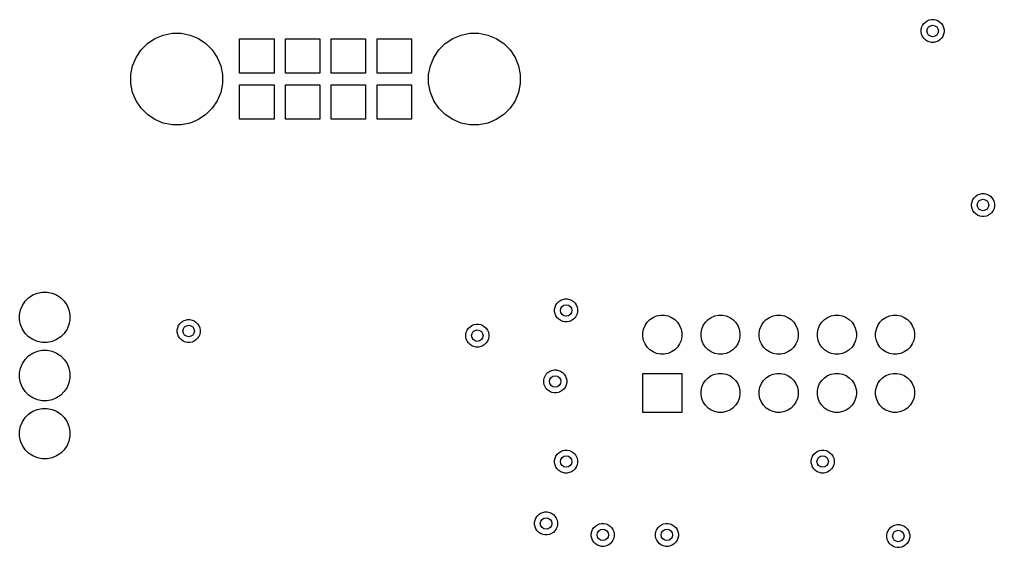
# Model space of a CAD drawing. Extents: x -1.3 to 94.4, y -81.8 to 12.8.
# Drawn here: x 42.14 to 84.7, y -10.75 to 12.3 of the extents above; entities that cross this region are included whole.
import ezdxf

# ---------------------------------------------------------------- set-up
doc = ezdxf.new("R2010")
doc.units = 0
doc.layers.add('BLACK', color=7, linetype='CONTINUOUS')

msp = doc.modelspace()

# ---------------------------------------------------------------- linework, layer by layer
at = {"layer": 'BLACK', "linetype": 'CONTINUOUS'}
for p, q in [((81.5, 11.8492), (81.5192, 11.9458)), ((81.5192, 11.9458), (81.5569, 12.0368)), ((81.5569, 12.0368), (81.6116, 12.1187)), ((81.6116, 12.1187), (81.6813, 12.1884)), ((81.6813, 12.1884), (81.7632, 12.2431)), ((81.7632, 12.2431), (81.8542, 12.2808)), ((81.8542, 12.2808), (81.9508, 12.3)), ((81.9508, 12.3), (82.0492, 12.3)), ((82.0492, 12.3), (82.1458, 12.2808)), ((82.1458, 12.2808), (82.2368, 12.2431)), ((82.2368, 12.2431), (82.3187, 12.1884)), ((82.3187, 12.1884), (82.3884, 12.1187)), ((82.3884, 12.1187), (82.4431, 12.0368)), ((82.4431, 12.0368), (82.4808, 11.9458)), ((82.4808, 11.9458), (82.5, 11.8492)), ((48.0527, 11.4723), (48.4167, 11.623)), ((48.4167, 11.623), (48.8031, 11.6999)), ((48.8031, 11.6999), (49.1971, 11.6999)), ((49.1971, 11.6999), (49.5835, 11.623)), ((49.5835, 11.623), (49.9474, 11.4723)), ((61.0527, 11.4723), (61.4167, 11.6231)), ((61.4167, 11.6231), (61.8031, 11.6999)), ((61.8031, 11.6999), (62.1971, 11.6999)), ((62.1971, 11.6999), (62.5834, 11.6231)), ((62.5834, 11.6231), (62.9474, 11.4723)), ((81.5, 11.7508), (81.5, 11.8492)), ((81.5192, 11.6542), (81.5, 11.7508)), ((81.5569, 11.5632), (81.5192, 11.6542)), ((81.6116, 11.4813), (81.5569, 11.5632)), ((82.4431, 11.5632), (82.3884, 11.4813)), ((82.4808, 11.6542), (82.4431, 11.5632)), ((82.5, 11.7508), (82.4808, 11.6542)), ((82.5, 11.8492), (82.5, 11.7508)), ((47.4466, 10.9748), (47.7252, 11.2534)), ((47.7252, 11.2534), (48.0527, 11.4723)), ((49.9474, 11.4723), (50.275, 11.2534)), ((50.275, 11.2534), (50.5536, 10.9748)), ((51.7499, 9.94996), (51.7499, 11.45)), ((51.7499, 11.45), (53.2499, 11.45)), ((53.2499, 11.45), (53.2499, 9.94996)), ((53.75, 9.94993), (53.75, 11.4499)), ((53.75, 11.4499), (55.25, 11.4499)), ((55.25, 11.4499), (55.25, 9.94993)), ((55.7501, 9.95005), (55.7501, 11.45)), ((55.7501, 11.45), (57.2501, 11.45)), ((57.2501, 11.45), (57.2501, 9.95005)), ((57.75, 9.94994), (57.75, 11.4499)), ((57.75, 11.4499), (59.25, 11.4499)), ((59.25, 11.4499), (59.25, 9.94994)), ((60.4466, 10.9748), (60.7251, 11.2534)), ((60.7251, 11.2534), (61.0527, 11.4723)), ((62.9474, 11.4723), (63.275, 11.2534)), ((63.275, 11.2534), (63.5536, 10.9748)), ((81.6813, 11.4116), (81.6116, 11.4813)), ((81.7632, 11.3569), (81.6813, 11.4116)), ((81.8542, 11.3192), (81.7632, 11.3569)), ((81.9508, 11.3), (81.8542, 11.3192)), ((82.0492, 11.3), (81.9508, 11.3)), ((82.1458, 11.3192), (82.0492, 11.3)), ((82.2368, 11.3569), (82.1458, 11.3192)), ((82.3187, 11.4116), (82.2368, 11.3569)), ((82.3884, 11.4813), (82.3187, 11.4116)), ((47.0769, 10.2833), (47.2277, 10.6472)), ((47.2277, 10.6472), (47.4466, 10.9748)), ((50.5536, 10.9748), (50.7725, 10.6472)), ((50.7725, 10.6472), (50.9232, 10.2833)), ((60.0769, 10.2833), (60.2277, 10.6473)), ((60.2277, 10.6473), (60.4466, 10.9748)), ((63.5536, 10.9748), (63.7724, 10.6473)), ((63.7724, 10.6473), (63.9232, 10.2833)), ((47.0001, 9.89687), (47.0769, 10.2833)), ((50.9232, 10.2833), (51.0001, 9.89687)), ((60.0001, 9.8969), (60.0769, 10.2833)), ((63.9232, 10.2833), (64.0001, 9.8969)), ((47.0001, 9.50291), (47.0001, 9.89687)), ((51.0001, 9.89687), (51.0001, 9.50291)), ((53.2499, 9.94996), (51.7499, 9.94996)), ((55.25, 9.94993), (53.75, 9.94993)), ((57.2501, 9.95005), (55.7501, 9.95005)), ((59.25, 9.94994), (57.75, 9.94994)), ((60.0001, 9.50294), (60.0001, 9.8969)), ((64.0001, 9.8969), (64.0001, 9.50294)), ((47.0769, 9.11651), (47.0001, 9.50291)), ((51.0001, 9.50291), (50.9232, 9.11651)), ((51.75, 7.95), (51.75, 9.45)), ((51.75, 9.45), (53.25, 9.45)), ((53.25, 9.45), (53.25, 7.95)), ((53.75, 7.95006), (53.75, 9.45006)), ((53.75, 9.45006), (55.25, 9.45006)), ((55.25, 9.45006), (55.25, 7.95006)), ((55.75, 7.95004), (55.75, 9.45004)), ((55.75, 9.45004), (57.25, 9.45004)), ((57.25, 9.45004), (57.25, 7.95004)), ((57.75, 7.95008), (57.75, 9.45008)), ((57.75, 9.45008), (59.25, 9.45008)), ((59.25, 9.45008), (59.25, 7.95008)), ((60.0769, 9.11654), (60.0001, 9.50294)), ((64.0001, 9.50294), (63.9232, 9.11654)), ((47.2277, 8.75253), (47.0769, 9.11651)), ((50.9232, 9.11651), (50.7725, 8.75253)), ((60.2277, 8.75256), (60.0769, 9.11654)), ((63.9232, 9.11654), (63.7724, 8.75256)), ((47.4466, 8.42496), (47.2277, 8.75253)), ((50.7725, 8.75253), (50.5536, 8.42496)), ((60.4466, 8.42499), (60.2277, 8.75256)), ((63.7724, 8.75256), (63.5536, 8.42499)), ((47.7252, 8.14639), (47.4466, 8.42496)), ((48.0527, 7.92751), (47.7252, 8.14639)), ((50.275, 8.14639), (49.9474, 7.92751)), ((50.5536, 8.42496), (50.275, 8.14639)), ((60.7251, 8.14642), (60.4466, 8.42499)), ((61.0527, 7.92754), (60.7251, 8.14642)), ((63.275, 8.14642), (62.9474, 7.92754)), ((63.5536, 8.42499), (63.275, 8.14642)), ((48.4167, 7.77675), (48.0527, 7.92751)), ((48.8031, 7.69989), (48.4167, 7.77675)), ((49.1971, 7.69989), (48.8031, 7.69989)), ((49.5835, 7.77675), (49.1971, 7.69989)), ((49.9474, 7.92751), (49.5835, 7.77675)), ((53.25, 7.95), (51.75, 7.95)), ((55.25, 7.95006), (53.75, 7.95006)), ((57.25, 7.95004), (55.75, 7.95004)), ((59.25, 7.95008), (57.75, 7.95008)), ((61.4167, 7.77678), (61.0527, 7.92754)), ((61.8031, 7.69992), (61.4167, 7.77678)), ((62.1971, 7.69992), (61.8031, 7.69992)), ((62.5834, 7.77678), (62.1971, 7.69992)), ((62.9474, 7.92754), (62.5834, 7.77678)), ((84.0542, 4.68079), (84.1508, 4.7)), ((84.1508, 4.7), (84.2492, 4.7)), ((84.2492, 4.7), (84.3458, 4.68079)), ((83.7, 4.24925), (83.7192, 4.34584)), ((83.7192, 4.34584), (83.7569, 4.43684)), ((83.7569, 4.43684), (83.8116, 4.51873)), ((83.8116, 4.51873), (83.8813, 4.58838)), ((83.8813, 4.58838), (83.9632, 4.64309)), ((83.9632, 4.64309), (84.0542, 4.68079)), ((84.3458, 4.68079), (84.4368, 4.64309)), ((84.4368, 4.64309), (84.5187, 4.58838)), ((84.5187, 4.58838), (84.5884, 4.51873)), ((84.5884, 4.51873), (84.6431, 4.43684)), ((84.6431, 4.43684), (84.6808, 4.34584)), ((84.6808, 4.34584), (84.7, 4.24925)), ((83.7, 4.15075), (83.7, 4.24925)), ((83.7192, 4.05415), (83.7, 4.15075)), ((83.7569, 3.96316), (83.7192, 4.05415)), ((83.8116, 3.88127), (83.7569, 3.96316)), ((83.8813, 3.81162), (83.8116, 3.88127)), ((84.5884, 3.88127), (84.5187, 3.81162)), ((84.6431, 3.96316), (84.5884, 3.88127)), ((84.6808, 4.05415), (84.6431, 3.96316)), ((84.7, 4.15075), (84.6808, 4.05415)), ((84.7, 4.24925), (84.7, 4.15075)), ((83.9632, 3.75691), (83.8813, 3.81162)), ((84.0542, 3.71921), (83.9632, 3.75691)), ((84.1508, 3.7), (84.0542, 3.71921)), ((84.2492, 3.7), (84.1508, 3.7)), ((84.3458, 3.71921), (84.2492, 3.7)), ((84.4368, 3.75691), (84.3458, 3.71921)), ((84.5187, 3.81162), (84.4368, 3.75691)), ((42.2652, -0.17896), (42.3856, 0.00121)), ((42.3856, 0.00121), (42.5388, 0.15443)), ((42.5388, 0.15443), (42.719, 0.27481)), ((42.719, 0.27481), (42.9191, 0.35773)), ((42.9191, 0.35773), (43.1317, 0.4)), ((43.1317, 0.4), (43.3483, 0.4)), ((43.3483, 0.4), (43.5609, 0.35773)), ((43.5609, 0.35773), (43.761, 0.27481)), ((43.761, 0.27481), (43.9412, 0.15443)), ((43.9412, 0.15443), (44.0944, 0.00121)), ((44.0944, 0.00121), (44.2148, -0.17896)), ((65.6813, -0.01162), (65.7632, 0.04309)), ((65.7632, 0.04309), (65.8542, 0.08078)), ((65.8542, 0.08078), (65.9508, 0.1)), ((65.9508, 0.1), (66.0492, 0.1)), ((66.0492, 0.1), (66.1458, 0.08078)), ((66.1458, 0.08078), (66.2368, 0.04309)), ((66.2368, 0.04309), (66.3187, -0.01162)), ((42.14, -0.59166), (42.1823, -0.37914)), ((42.1823, -0.37914), (42.2652, -0.17896)), ((44.2148, -0.17896), (44.2977, -0.37914)), ((44.2977, -0.37914), (44.34, -0.59166)), ((65.5, -0.35075), (65.5192, -0.25416)), ((65.5, -0.44925), (65.5, -0.35075)), ((65.5192, -0.25416), (65.5569, -0.16316)), ((65.5569, -0.16316), (65.6116, -0.08127)), ((65.6116, -0.08127), (65.6813, -0.01162)), ((66.3187, -0.01162), (66.3884, -0.08127)), ((66.3884, -0.08127), (66.4431, -0.16316)), ((66.4431, -0.16316), (66.4808, -0.25416)), ((66.4808, -0.25416), (66.5, -0.35075)), ((66.5, -0.35075), (66.5, -0.44925)), ((42.14, -0.80834), (42.14, -0.59166)), ((42.1823, -1.02086), (42.14, -0.80834)), ((44.34, -0.80834), (44.2977, -1.02086)), ((44.34, -0.59166), (44.34, -0.80834)), ((49.2882, -0.85691), (49.3792, -0.81922)), ((49.3792, -0.81922), (49.4758, -0.8)), ((49.4758, -0.8), (49.5742, -0.8)), ((49.5742, -0.8), (49.6708, -0.81922)), ((49.6708, -0.81922), (49.7618, -0.85691)), ((65.5192, -0.54585), (65.5, -0.44925)), ((65.5569, -0.63684), (65.5192, -0.54585)), ((65.6116, -0.71873), (65.5569, -0.63684)), ((65.6813, -0.78838), (65.6116, -0.71873)), ((65.7632, -0.84309), (65.6813, -0.78838)), ((65.8542, -0.88079), (65.7632, -0.84309)), ((66.2368, -0.84309), (66.1458, -0.88079)), ((66.3187, -0.78838), (66.2368, -0.84309)), ((66.3884, -0.71873), (66.3187, -0.78838)), ((66.4431, -0.63684), (66.3884, -0.71873)), ((66.4808, -0.54585), (66.4431, -0.63684)), ((66.5, -0.44925), (66.4808, -0.54585)), ((69.5398, -0.91816), (69.6582, -0.79976)), ((69.6582, -0.79976), (69.7974, -0.70674)), ((69.7974, -0.70674), (69.9521, -0.64267)), ((69.9521, -0.64267), (70.1163, -0.61)), ((70.1163, -0.61), (70.2837, -0.61)), ((70.2837, -0.61), (70.4479, -0.64267)), ((70.4479, -0.64267), (70.6026, -0.70674)), ((70.6026, -0.70674), (70.7418, -0.79976)), ((70.7418, -0.79976), (70.8602, -0.91816)), ((72.0798, -0.91816), (72.1982, -0.79976)), ((72.1982, -0.79976), (72.3374, -0.70674)), ((72.3374, -0.70674), (72.4921, -0.64267)), ((72.4921, -0.64267), (72.6563, -0.61)), ((72.6563, -0.61), (72.8237, -0.61)), ((72.8237, -0.61), (72.9879, -0.64267)), ((72.9879, -0.64267), (73.1426, -0.70674)), ((73.1426, -0.70674), (73.2818, -0.79976)), ((73.2818, -0.79976), (73.4002, -0.91816)), ((74.6198, -0.91816), (74.7382, -0.79976)), ((74.7382, -0.79976), (74.8774, -0.70674)), ((74.8774, -0.70674), (75.0321, -0.64267)), ((75.0321, -0.64267), (75.1963, -0.61)), ((75.1963, -0.61), (75.3637, -0.61)), ((75.3637, -0.61), (75.5279, -0.64267)), ((75.5279, -0.64267), (75.6826, -0.70674)), ((75.6826, -0.70674), (75.8218, -0.79976)), ((75.8218, -0.79976), (75.9402, -0.91816)), ((77.1598, -0.91816), (77.2782, -0.79976)), ((77.2782, -0.79976), (77.4174, -0.70674)), ((77.4174, -0.70674), (77.5721, -0.64267)), ((77.5721, -0.64267), (77.7363, -0.61)), ((77.7363, -0.61), (77.9037, -0.61)), ((77.9037, -0.61), (78.0679, -0.64267)), ((78.0679, -0.64267), (78.2226, -0.70674)), ((78.2226, -0.70674), (78.3618, -0.79976)), ((78.3618, -0.79976), (78.4802, -0.91816)), ((79.6998, -0.91816), (79.8182, -0.79976)), ((79.8182, -0.79976), (79.9574, -0.70674)), ((79.9574, -0.70674), (80.1121, -0.64267)), ((80.1121, -0.64267), (80.2763, -0.61)), ((80.2763, -0.61), (80.4437, -0.61)), ((80.4437, -0.61), (80.6079, -0.64267)), ((80.6079, -0.64267), (80.7626, -0.70674)), ((80.7626, -0.70674), (80.9018, -0.79976)), ((80.9018, -0.79976), (81.0202, -0.91816)), ((42.2652, -1.22104), (42.1823, -1.02086)), ((42.3856, -1.40121), (42.2652, -1.22104)), ((44.2148, -1.22104), (44.0944, -1.40121)), ((44.2977, -1.02086), (44.2148, -1.22104)), ((49.025, -1.25075), (49.0442, -1.15416)), ((49.025, -1.34925), (49.025, -1.25075)), ((49.0442, -1.15416), (49.0819, -1.06316)), ((49.0819, -1.06316), (49.1366, -0.98127)), ((49.1366, -0.98127), (49.2063, -0.91163)), ((49.2063, -0.91163), (49.2882, -0.85691)), ((49.7618, -0.85691), (49.8437, -0.91163)), ((49.8437, -0.91163), (49.9134, -0.98127)), ((49.9134, -0.98127), (49.9681, -1.06316)), ((49.9681, -1.06316), (50.0058, -1.15416)), ((50.0058, -1.15416), (50.025, -1.25075)), ((50.025, -1.25075), (50.025, -1.34925)), ((61.6442, -1.35415), (61.6819, -1.26316)), ((61.6819, -1.26316), (61.7366, -1.18127)), ((61.7366, -1.18127), (61.8063, -1.11162)), ((61.8063, -1.11162), (61.8882, -1.05691)), ((61.8882, -1.05691), (61.9792, -1.01921)), ((61.9792, -1.01921), (62.0758, -1)), ((62.0758, -1), (62.1742, -1)), ((62.1742, -1), (62.2708, -1.01921)), ((62.2708, -1.01921), (62.3618, -1.05691)), ((62.3618, -1.05691), (62.4437, -1.11162)), ((62.4437, -1.11162), (62.5134, -1.18127)), ((62.5134, -1.18127), (62.5681, -1.26316)), ((62.5681, -1.26316), (62.6058, -1.35415)), ((65.9508, -0.9), (65.8542, -0.88079)), ((66.0492, -0.9), (65.9508, -0.9)), ((66.1458, -0.88079), (66.0492, -0.9)), ((69.35, -1.37628), (69.3827, -1.21206)), ((69.3827, -1.21206), (69.4467, -1.05737)), ((69.4467, -1.05737), (69.5398, -0.91816)), ((70.8602, -0.91816), (70.9533, -1.05737)), ((70.9533, -1.05737), (71.0173, -1.21206)), ((71.0173, -1.21206), (71.05, -1.37628)), ((71.89, -1.37628), (71.9227, -1.21206)), ((71.9227, -1.21206), (71.9867, -1.05737)), ((71.9867, -1.05737), (72.0798, -0.91816)), ((73.4002, -0.91816), (73.4933, -1.05737)), ((73.4933, -1.05737), (73.5573, -1.21206)), ((73.5573, -1.21206), (73.59, -1.37628)), ((74.43, -1.37628), (74.4627, -1.21206)), ((74.4627, -1.21206), (74.5267, -1.05737)), ((74.5267, -1.05737), (74.6198, -0.91816)), ((75.9402, -0.91816), (76.0333, -1.05737)), ((76.0333, -1.05737), (76.0973, -1.21206)), ((76.0973, -1.21206), (76.13, -1.37628)), ((76.97, -1.37628), (77.0027, -1.21206)), ((77.0027, -1.21206), (77.0667, -1.05737)), ((77.0667, -1.05737), (77.1598, -0.91816)), ((78.4802, -0.91816), (78.5733, -1.05737)), ((78.5733, -1.05737), (78.6373, -1.21206)), ((78.6373, -1.21206), (78.67, -1.37628)), ((79.51, -1.37628), (79.5427, -1.21206)), ((79.5427, -1.21206), (79.6067, -1.05737)), ((79.6067, -1.05737), (79.6998, -0.91816)), ((81.0202, -0.91816), (81.1133, -1.05737)), ((81.1133, -1.05737), (81.1773, -1.21206)), ((81.1773, -1.21206), (81.21, -1.37628)), ((42.5388, -1.55442), (42.3856, -1.40121)), ((42.719, -1.67481), (42.5388, -1.55442)), ((42.9191, -1.75773), (42.719, -1.67481)), ((43.761, -1.67481), (43.5609, -1.75773)), ((43.9412, -1.55442), (43.761, -1.67481)), ((44.0944, -1.40121), (43.9412, -1.55442)), ((49.0442, -1.44584), (49.025, -1.34925)), ((49.0819, -1.53684), (49.0442, -1.44584)), ((49.1366, -1.61873), (49.0819, -1.53684)), ((49.2063, -1.68837), (49.1366, -1.61873)), ((49.2882, -1.74309), (49.2063, -1.68837)), ((49.8437, -1.68837), (49.7618, -1.74309)), ((49.9134, -1.61873), (49.8437, -1.68837)), ((49.9681, -1.53684), (49.9134, -1.61873)), ((50.0058, -1.44584), (49.9681, -1.53684)), ((50.025, -1.34925), (50.0058, -1.44584)), ((61.625, -1.45075), (61.6442, -1.35415)), ((61.625, -1.54925), (61.625, -1.45075)), ((61.6442, -1.64585), (61.625, -1.54925)), ((61.6819, -1.73684), (61.6442, -1.64585)), ((62.6058, -1.64585), (62.5681, -1.73684)), ((62.6058, -1.35415), (62.625, -1.45075)), ((62.625, -1.54925), (62.6058, -1.64585)), ((62.625, -1.45075), (62.625, -1.54925)), ((69.35, -1.54372), (69.35, -1.37628)), ((69.3827, -1.70794), (69.35, -1.54372)), ((71.05, -1.54372), (71.0173, -1.70794)), ((71.05, -1.37628), (71.05, -1.54372)), ((71.89, -1.54372), (71.89, -1.37628)), ((71.9227, -1.70794), (71.89, -1.54372)), ((73.59, -1.54372), (73.5573, -1.70794)), ((73.59, -1.37628), (73.59, -1.54372)), ((74.43, -1.54372), (74.43, -1.37628)), ((74.4627, -1.70794), (74.43, -1.54372)), ((76.13, -1.54372), (76.0973, -1.70794)), ((76.13, -1.37628), (76.13, -1.54372)), ((76.97, -1.54372), (76.97, -1.37628)), ((77.0027, -1.70794), (76.97, -1.54372)), ((78.67, -1.54372), (78.6373, -1.70794)), ((78.67, -1.37628), (78.67, -1.54372)), ((79.51, -1.54372), (79.51, -1.37628)), ((79.5427, -1.70794), (79.51, -1.54372)), ((81.21, -1.54372), (81.1773, -1.70794)), ((81.21, -1.37628), (81.21, -1.54372)), ((43.1317, -1.8), (42.9191, -1.75773)), ((43.3483, -1.8), (43.1317, -1.8)), ((43.5609, -1.75773), (43.3483, -1.8)), ((49.3792, -1.78078), (49.2882, -1.74309)), ((49.4758, -1.8), (49.3792, -1.78078)), ((49.5742, -1.8), (49.4758, -1.8)), ((49.6708, -1.78078), (49.5742, -1.8)), ((49.7618, -1.74309), (49.6708, -1.78078)), ((61.7366, -1.81873), (61.6819, -1.73684)), ((61.8063, -1.88837), (61.7366, -1.81873)), ((61.8882, -1.94309), (61.8063, -1.88837)), ((61.9792, -1.98079), (61.8882, -1.94309)), ((62.0758, -2), (61.9792, -1.98079)), ((62.1742, -2), (62.0758, -2)), ((62.2708, -1.98079), (62.1742, -2)), ((62.3618, -1.94309), (62.2708, -1.98079)), ((62.4437, -1.88837), (62.3618, -1.94309)), ((62.5134, -1.81873), (62.4437, -1.88837)), ((62.5681, -1.73684), (62.5134, -1.81873)), ((69.4467, -1.86263), (69.3827, -1.70794)), ((69.5398, -2.00184), (69.4467, -1.86263)), ((69.6582, -2.12024), (69.5398, -2.00184)), ((69.7974, -2.21326), (69.6582, -2.12024)), ((70.7418, -2.12024), (70.6026, -2.21326)), ((70.8602, -2.00184), (70.7418, -2.12024)), ((70.9533, -1.86263), (70.8602, -2.00184)), ((71.0173, -1.70794), (70.9533, -1.86263)), ((71.9867, -1.86263), (71.9227, -1.70794)), ((72.0798, -2.00184), (71.9867, -1.86263)), ((72.1982, -2.12024), (72.0798, -2.00184)), ((72.3374, -2.21326), (72.1982, -2.12024)), ((73.2818, -2.12024), (73.1426, -2.21326)), ((73.4002, -2.00184), (73.2818, -2.12024)), ((73.4933, -1.86263), (73.4002, -2.00184)), ((73.5573, -1.70794), (73.4933, -1.86263)), ((74.5267, -1.86263), (74.4627, -1.70794)), ((74.6198, -2.00184), (74.5267, -1.86263)), ((74.7382, -2.12024), (74.6198, -2.00184)), ((74.8774, -2.21326), (74.7382, -2.12024)), ((75.8218, -2.12024), (75.6826, -2.21326)), ((75.9402, -2.00184), (75.8218, -2.12024)), ((76.0333, -1.86263), (75.9402, -2.00184)), ((76.0973, -1.70794), (76.0333, -1.86263)), ((77.0667, -1.86263), (77.0027, -1.70794)), ((77.1598, -2.00184), (77.0667, -1.86263)), ((77.2782, -2.12024), (77.1598, -2.00184)), ((77.4174, -2.21326), (77.2782, -2.12024)), ((78.3618, -2.12024), (78.2226, -2.21326)), ((78.4802, -2.00184), (78.3618, -2.12024)), ((78.5733, -1.86263), (78.4802, -2.00184)), ((78.6373, -1.70794), (78.5733, -1.86263)), ((79.6067, -1.86263), (79.5427, -1.70794)), ((79.6998, -2.00184), (79.6067, -1.86263)), ((79.8182, -2.12024), (79.6998, -2.00184)), ((79.9574, -2.21326), (79.8182, -2.12024)), ((80.9018, -2.12024), (80.7626, -2.21326)), ((81.0202, -2.00184), (80.9018, -2.12024)), ((81.1133, -1.86263), (81.0202, -2.00184)), ((81.1773, -1.70794), (81.1133, -1.86263)), ((42.2652, -2.71895), (42.3856, -2.53879)), ((42.3856, -2.53879), (42.5388, -2.38557)), ((42.5388, -2.38557), (42.719, -2.26519)), ((42.719, -2.26519), (42.9191, -2.18227)), ((42.9191, -2.18227), (43.1317, -2.14)), ((43.1317, -2.14), (43.3483, -2.14)), ((43.3483, -2.14), (43.5609, -2.18227)), ((43.5609, -2.18227), (43.761, -2.26519)), ((43.761, -2.26519), (43.9412, -2.38557)), ((43.9412, -2.38557), (44.0944, -2.53879)), ((44.0944, -2.53879), (44.2148, -2.71895)), ((69.9521, -2.27733), (69.7974, -2.21326)), ((70.1163, -2.31), (69.9521, -2.27733)), ((70.2837, -2.31), (70.1163, -2.31)), ((70.4479, -2.27733), (70.2837, -2.31)), ((70.6026, -2.21326), (70.4479, -2.27733)), ((72.4921, -2.27733), (72.3374, -2.21326)), ((72.6563, -2.31), (72.4921, -2.27733)), ((72.8237, -2.31), (72.6563, -2.31)), ((72.9879, -2.27733), (72.8237, -2.31)), ((73.1426, -2.21326), (72.9879, -2.27733)), ((75.0321, -2.27733), (74.8774, -2.21326)), ((75.1963, -2.31), (75.0321, -2.27733)), ((75.3637, -2.31), (75.1963, -2.31)), ((75.5279, -2.27733), (75.3637, -2.31)), ((75.6826, -2.21326), (75.5279, -2.27733)), ((77.5721, -2.27733), (77.4174, -2.21326)), ((77.7363, -2.31), (77.5721, -2.27733)), ((77.9037, -2.31), (77.7363, -2.31)), ((78.0679, -2.27733), (77.9037, -2.31)), ((78.2226, -2.21326), (78.0679, -2.27733)), ((80.1121, -2.27733), (79.9574, -2.21326)), ((80.2763, -2.31), (80.1121, -2.27733)), ((80.4437, -2.31), (80.2763, -2.31)), ((80.6079, -2.27733), (80.4437, -2.31)), ((80.7626, -2.21326), (80.6079, -2.27733)), ((42.14, -3.13166), (42.1823, -2.91914)), ((42.1823, -2.91914), (42.2652, -2.71895)), ((44.2148, -2.71895), (44.2977, -2.91914)), ((44.2977, -2.91914), (44.34, -3.13166)), ((42.14, -3.34834), (42.14, -3.13166)), ((42.1823, -3.56086), (42.14, -3.34834)), ((44.34, -3.34834), (44.2977, -3.56086)), ((44.34, -3.13166), (44.34, -3.34834)), ((65.025, -3.45075), (65.0442, -3.35415)), ((65.0442, -3.35415), (65.0819, -3.26316)), ((65.0819, -3.26316), (65.1366, -3.18127)), ((65.1366, -3.18127), (65.2063, -3.11162)), ((65.2063, -3.11162), (65.2882, -3.05691)), ((65.2882, -3.05691), (65.3792, -3.01921)), ((65.3792, -3.01921), (65.4758, -3)), ((65.4758, -3), (65.5742, -3)), ((65.5742, -3), (65.6708, -3.01921)), ((65.6708, -3.01921), (65.7618, -3.05691)), ((65.7618, -3.05691), (65.8437, -3.11162)), ((65.8437, -3.11162), (65.9134, -3.18127)), ((65.9134, -3.18127), (65.9681, -3.26316)), ((65.9681, -3.26316), (66.0058, -3.35415)), ((66.0058, -3.35415), (66.025, -3.45075)), ((69.35, -4.85), (69.35, -3.15)), ((69.35, -3.15), (71.05, -3.15)), ((71.05, -3.15), (71.05, -4.85)), ((72.0798, -3.45816), (72.1982, -3.33976)), ((72.1982, -3.33976), (72.3374, -3.24674)), ((72.3374, -3.24674), (72.4921, -3.18267)), ((72.4921, -3.18267), (72.6563, -3.15)), ((72.6563, -3.15), (72.8237, -3.15)), ((72.8237, -3.15), (72.9879, -3.18267)), ((72.9879, -3.18267), (73.1426, -3.24674)), ((73.1426, -3.24674), (73.2818, -3.33976)), ((73.2818, -3.33976), (73.4002, -3.45816)), ((74.6198, -3.45816), (74.7382, -3.33976)), ((74.7382, -3.33976), (74.8774, -3.24674)), ((74.8774, -3.24674), (75.0321, -3.18267)), ((75.0321, -3.18267), (75.1963, -3.15)), ((75.1963, -3.15), (75.3637, -3.15)), ((75.3637, -3.15), (75.5279, -3.18267)), ((75.5279, -3.18267), (75.6826, -3.24674)), ((75.6826, -3.24674), (75.8218, -3.33976)), ((75.8218, -3.33976), (75.9402, -3.45816)), ((77.1598, -3.45816), (77.2782, -3.33976)), ((77.2782, -3.33976), (77.4174, -3.24674)), ((77.4174, -3.24674), (77.5721, -3.18267)), ((77.5721, -3.18267), (77.7363, -3.15)), ((77.7363, -3.15), (77.9037, -3.15)), ((77.9037, -3.15), (78.0679, -3.18267)), ((78.0679, -3.18267), (78.2226, -3.24674)), ((78.2226, -3.24674), (78.3618, -3.33976)), ((78.3618, -3.33976), (78.4802, -3.45816)), ((79.6998, -3.45816), (79.8182, -3.33976)), ((79.8182, -3.33976), (79.9574, -3.24674)), ((79.9574, -3.24674), (80.1121, -3.18267)), ((80.1121, -3.18267), (80.2763, -3.15)), ((80.2763, -3.15), (80.4437, -3.15)), ((80.4437, -3.15), (80.6079, -3.18267)), ((80.6079, -3.18267), (80.7626, -3.24674)), ((80.7626, -3.24674), (80.9018, -3.33976)), ((80.9018, -3.33976), (81.0202, -3.45816)), ((42.2652, -3.76104), (42.1823, -3.56086)), ((42.3856, -3.94121), (42.2652, -3.76104)), ((44.2148, -3.76104), (44.0944, -3.94121)), ((44.2977, -3.56086), (44.2148, -3.76104)), ((65.025, -3.54925), (65.025, -3.45075)), ((65.0442, -3.64585), (65.025, -3.54925)), ((65.0819, -3.73684), (65.0442, -3.64585)), ((65.1366, -3.81873), (65.0819, -3.73684)), ((65.2063, -3.88837), (65.1366, -3.81873)), ((65.9134, -3.81873), (65.8437, -3.88837)), ((65.9681, -3.73684), (65.9134, -3.81873)), ((66.0058, -3.64585), (65.9681, -3.73684)), ((66.025, -3.54925), (66.0058, -3.64585)), ((66.025, -3.45075), (66.025, -3.54925)), ((71.89, -3.91628), (71.9227, -3.75206)), ((71.9227, -3.75206), (71.9867, -3.59737)), ((71.9867, -3.59737), (72.0798, -3.45816)), ((73.4002, -3.45816), (73.4933, -3.59737)), ((73.4933, -3.59737), (73.5573, -3.75206)), ((73.5573, -3.75206), (73.59, -3.91628)), ((74.43, -3.91628), (74.4627, -3.75206)), ((74.4627, -3.75206), (74.5267, -3.59737)), ((74.5267, -3.59737), (74.6198, -3.45816)), ((75.9402, -3.45816), (76.0333, -3.59737)), ((76.0333, -3.59737), (76.0973, -3.75206)), ((76.0973, -3.75206), (76.13, -3.91628)), ((76.97, -3.91628), (77.0027, -3.75206)), ((77.0027, -3.75206), (77.0667, -3.59737)), ((77.0667, -3.59737), (77.1598, -3.45816)), ((78.4802, -3.45816), (78.5733, -3.59737)), ((78.5733, -3.59737), (78.6373, -3.75206)), ((78.6373, -3.75206), (78.67, -3.91628)), ((79.51, -3.91628), (79.5427, -3.75206)), ((79.5427, -3.75206), (79.6067, -3.59737)), ((79.6067, -3.59737), (79.6998, -3.45816)), ((81.0202, -3.45816), (81.1133, -3.59737)), ((81.1133, -3.59737), (81.1773, -3.75206)), ((81.1773, -3.75206), (81.21, -3.91628)), ((42.5388, -4.09443), (42.3856, -3.94121)), ((42.719, -4.21481), (42.5388, -4.09443)), ((42.9191, -4.29773), (42.719, -4.21481)), ((43.761, -4.21481), (43.5609, -4.29773)), ((43.9412, -4.09443), (43.761, -4.21481)), ((44.0944, -3.94121), (43.9412, -4.09443)), ((65.2882, -3.94309), (65.2063, -3.88837)), ((65.3792, -3.98079), (65.2882, -3.94309)), ((65.4758, -4), (65.3792, -3.98079)), ((65.5742, -4), (65.4758, -4)), ((65.6708, -3.98079), (65.5742, -4)), ((65.7618, -3.94309), (65.6708, -3.98079)), ((65.8437, -3.88837), (65.7618, -3.94309)), ((71.89, -4.08372), (71.89, -3.91628)), ((71.9227, -4.24794), (71.89, -4.08372)), ((71.9867, -4.40263), (71.9227, -4.24794)), ((73.5573, -4.24794), (73.4933, -4.40263)), ((73.59, -4.08372), (73.5573, -4.24794)), ((73.59, -3.91628), (73.59, -4.08372)), ((74.43, -4.08372), (74.43, -3.91628)), ((74.4627, -4.24794), (74.43, -4.08372)), ((74.5267, -4.40263), (74.4627, -4.24794)), ((76.0973, -4.24794), (76.0333, -4.40263)), ((76.13, -4.08372), (76.0973, -4.24794)), ((76.13, -3.91628), (76.13, -4.08372)), ((76.97, -4.08372), (76.97, -3.91628)), ((77.0027, -4.24794), (76.97, -4.08372)), ((77.0667, -4.40263), (77.0027, -4.24794)), ((78.6373, -4.24794), (78.5733, -4.40263)), ((78.67, -4.08372), (78.6373, -4.24794)), ((78.67, -3.91628), (78.67, -4.08372)), ((79.51, -4.08372), (79.51, -3.91628)), ((79.5427, -4.24794), (79.51, -4.08372)), ((79.6067, -4.40263), (79.5427, -4.24794)), ((81.1773, -4.24794), (81.1133, -4.40263)), ((81.21, -4.08372), (81.1773, -4.24794)), ((81.21, -3.91628), (81.21, -4.08372)), ((43.1317, -4.34), (42.9191, -4.29773)), ((42.9191, -4.72227), (43.1317, -4.68)), ((43.3483, -4.34), (43.1317, -4.34)), ((43.1317, -4.68), (43.3483, -4.68)), ((43.5609, -4.29773), (43.3483, -4.34)), ((43.3483, -4.68), (43.5609, -4.72227)), ((72.0798, -4.54184), (71.9867, -4.40263)), ((72.1982, -4.66024), (72.0798, -4.54184)), ((72.3374, -4.75326), (72.1982, -4.66024)), ((73.2818, -4.66024), (73.1426, -4.75326)), ((73.4002, -4.54184), (73.2818, -4.66024)), ((73.4933, -4.40263), (73.4002, -4.54184)), ((74.6198, -4.54184), (74.5267, -4.40263)), ((74.7382, -4.66024), (74.6198, -4.54184)), ((74.8774, -4.75326), (74.7382, -4.66024)), ((75.8218, -4.66024), (75.6826, -4.75326)), ((75.9402, -4.54184), (75.8218, -4.66024)), ((76.0333, -4.40263), (75.9402, -4.54184)), ((77.1598, -4.54184), (77.0667, -4.40263)), ((77.2782, -4.66024), (77.1598, -4.54184)), ((77.4174, -4.75326), (77.2782, -4.66024)), ((78.3618, -4.66024), (78.2226, -4.75326)), ((78.4802, -4.54184), (78.3618, -4.66024)), ((78.5733, -4.40263), (78.4802, -4.54184)), ((79.6998, -4.54184), (79.6067, -4.40263)), ((79.8182, -4.66024), (79.6998, -4.54184)), ((79.9574, -4.75326), (79.8182, -4.66024)), ((80.9018, -4.66024), (80.7626, -4.75326)), ((81.0202, -4.54184), (80.9018, -4.66024)), ((81.1133, -4.40263), (81.0202, -4.54184)), ((42.2652, -5.25895), (42.3856, -5.07879)), ((42.3856, -5.07879), (42.5388, -4.92557)), ((42.5388, -4.92557), (42.719, -4.80519)), ((42.719, -4.80519), (42.9191, -4.72227)), ((43.5609, -4.72227), (43.761, -4.80519)), ((43.761, -4.80519), (43.9412, -4.92557)), ((43.9412, -4.92557), (44.0944, -5.07879)), ((44.0944, -5.07879), (44.2148, -5.25895)), ((71.05, -4.85), (69.35, -4.85)), ((72.4921, -4.81733), (72.3374, -4.75326)), ((72.6563, -4.85), (72.4921, -4.81733)), ((72.8237, -4.85), (72.6563, -4.85)), ((72.9879, -4.81733), (72.8237, -4.85)), ((73.1426, -4.75326), (72.9879, -4.81733)), ((75.0321, -4.81733), (74.8774, -4.75326)), ((75.1963, -4.85), (75.0321, -4.81733)), ((75.3637, -4.85), (75.1963, -4.85)), ((75.5279, -4.81733), (75.3637, -4.85)), ((75.6826, -4.75326), (75.5279, -4.81733)), ((77.5721, -4.81733), (77.4174, -4.75326)), ((77.7363, -4.85), (77.5721, -4.81733)), ((77.9037, -4.85), (77.7363, -4.85)), ((78.0679, -4.81733), (77.9037, -4.85)), ((78.2226, -4.75326), (78.0679, -4.81733)), ((80.1121, -4.81733), (79.9574, -4.75326)), ((80.2763, -4.85), (80.1121, -4.81733)), ((80.4437, -4.85), (80.2763, -4.85)), ((80.6079, -4.81733), (80.4437, -4.85)), ((80.7626, -4.75326), (80.6079, -4.81733)), ((42.14, -5.67166), (42.1823, -5.45914)), ((42.1823, -5.45914), (42.2652, -5.25895)), ((44.2148, -5.25895), (44.2977, -5.45914)), ((44.2977, -5.45914), (44.34, -5.67166)), ((42.14, -5.88834), (42.14, -5.67166)), ((42.1823, -6.10086), (42.14, -5.88834)), ((44.34, -5.88834), (44.2977, -6.10086)), ((44.34, -5.67166), (44.34, -5.88834)), ((42.2652, -6.30104), (42.1823, -6.10086)), ((42.3856, -6.48121), (42.2652, -6.30104)), ((44.2148, -6.30104), (44.0944, -6.48121)), ((44.2977, -6.10086), (44.2148, -6.30104)), ((42.5388, -6.63442), (42.3856, -6.48121)), ((42.719, -6.75481), (42.5388, -6.63442)), ((42.9191, -6.83773), (42.719, -6.75481)), ((43.761, -6.75481), (43.5609, -6.83773)), ((43.9412, -6.63442), (43.761, -6.75481)), ((44.0944, -6.48121), (43.9412, -6.63442)), ((65.5192, -6.85415), (65.5569, -6.76316)), ((65.5569, -6.76316), (65.6116, -6.68127)), ((65.6116, -6.68127), (65.6813, -6.61163)), ((65.6813, -6.61163), (65.7632, -6.55691)), ((65.7632, -6.55691), (65.8542, -6.51921)), ((65.8542, -6.51921), (65.9508, -6.5)), ((65.9508, -6.5), (66.0492, -6.5)), ((66.0492, -6.5), (66.1458, -6.51921)), ((66.1458, -6.51921), (66.2368, -6.55691)), ((66.2368, -6.55691), (66.3187, -6.61163)), ((66.3187, -6.61163), (66.3884, -6.68127)), ((66.3884, -6.68127), (66.4431, -6.76316)), ((66.4431, -6.76316), (66.4808, -6.85415)), ((76.7192, -6.85415), (76.7569, -6.76316)), ((76.7569, -6.76316), (76.8116, -6.68127)), ((76.8116, -6.68127), (76.8813, -6.61163)), ((76.8813, -6.61163), (76.9632, -6.55691)), ((76.9632, -6.55691), (77.0542, -6.51921)), ((77.0542, -6.51921), (77.1508, -6.5)), ((77.1508, -6.5), (77.2492, -6.5)), ((77.2492, -6.5), (77.3458, -6.51921)), ((77.3458, -6.51921), (77.4368, -6.55691)), ((77.4368, -6.55691), (77.5187, -6.61163)), ((77.5187, -6.61163), (77.5884, -6.68127)), ((77.5884, -6.68127), (77.6431, -6.76316)), ((77.6431, -6.76316), (77.6808, -6.85415)), ((43.1317, -6.88), (42.9191, -6.83773)), ((43.3483, -6.88), (43.1317, -6.88)), ((43.5609, -6.83773), (43.3483, -6.88)), ((65.5, -6.95075), (65.5192, -6.85415)), ((65.5, -7.04925), (65.5, -6.95075)), ((65.5192, -7.14584), (65.5, -7.04925)), ((65.5569, -7.23684), (65.5192, -7.14584)), ((66.4808, -7.14584), (66.4431, -7.23684)), ((66.4808, -6.85415), (66.5, -6.95075)), ((66.5, -7.04925), (66.4808, -7.14584)), ((66.5, -6.95075), (66.5, -7.04925)), ((76.7, -6.95075), (76.7192, -6.85415)), ((76.7, -7.04925), (76.7, -6.95075)), ((76.7192, -7.14584), (76.7, -7.04925)), ((76.7569, -7.23684), (76.7192, -7.14584)), ((77.6808, -7.14584), (77.6431, -7.23684)), ((77.6808, -6.85415), (77.7, -6.95075)), ((77.7, -7.04925), (77.6808, -7.14584)), ((77.7, -6.95075), (77.7, -7.04925)), ((65.6116, -7.31873), (65.5569, -7.23684)), ((65.6813, -7.38837), (65.6116, -7.31873)), ((65.7632, -7.44309), (65.6813, -7.38837)), ((65.8542, -7.48079), (65.7632, -7.44309)), ((65.9508, -7.5), (65.8542, -7.48079)), ((66.0492, -7.5), (65.9508, -7.5)), ((66.1458, -7.48079), (66.0492, -7.5)), ((66.2368, -7.44309), (66.1458, -7.48079)), ((66.3187, -7.38837), (66.2368, -7.44309)), ((66.3884, -7.31873), (66.3187, -7.38837)), ((66.4431, -7.23684), (66.3884, -7.31873)), ((76.8116, -7.31873), (76.7569, -7.23684)), ((76.8813, -7.38837), (76.8116, -7.31873)), ((76.9632, -7.44309), (76.8813, -7.38837)), ((77.0542, -7.48079), (76.9632, -7.44309)), ((77.1508, -7.5), (77.0542, -7.48079)), ((77.2492, -7.5), (77.1508, -7.5)), ((77.3458, -7.48079), (77.2492, -7.5)), ((77.4368, -7.44309), (77.3458, -7.48079)), ((77.5187, -7.38837), (77.4368, -7.44309)), ((77.5884, -7.31873), (77.5187, -7.38837)), ((77.6431, -7.23684), (77.5884, -7.31873)), ((64.7366, -9.38127), (64.8063, -9.31162)), ((64.8063, -9.31162), (64.8882, -9.25691)), ((64.8882, -9.25691), (64.9792, -9.21922)), ((64.9792, -9.21922), (65.0758, -9.2)), ((65.0758, -9.2), (65.1742, -9.2)), ((65.1742, -9.2), (65.2708, -9.21922)), ((65.2708, -9.21922), (65.3618, -9.25691)), ((65.3618, -9.25691), (65.4437, -9.31162)), ((65.4437, -9.31162), (65.5134, -9.38127)), ((64.625, -9.65075), (64.6442, -9.55415)), ((64.625, -9.74925), (64.625, -9.65075)), ((64.6442, -9.84584), (64.625, -9.74925)), ((64.6442, -9.55415), (64.6819, -9.46316)), ((64.6819, -9.46316), (64.7366, -9.38127)), ((65.5134, -9.38127), (65.5681, -9.46316)), ((65.5681, -9.46316), (65.6058, -9.55415)), ((65.6058, -9.55415), (65.625, -9.65075)), ((65.625, -9.74925), (65.6058, -9.84584)), ((65.625, -9.65075), (65.625, -9.74925)), ((67.2813, -9.81162), (67.3632, -9.75691)), ((67.3632, -9.75691), (67.4542, -9.71922)), ((67.4542, -9.71922), (67.5508, -9.7)), ((67.5508, -9.7), (67.6492, -9.7)), ((67.6492, -9.7), (67.7458, -9.71922)), ((67.7458, -9.71922), (67.8368, -9.75691)), ((67.8368, -9.75691), (67.9187, -9.81162)), ((70.0813, -9.81162), (70.1632, -9.75691)), ((70.1632, -9.75691), (70.2542, -9.71922)), ((70.2542, -9.71922), (70.3508, -9.7)), ((70.3508, -9.7), (70.4492, -9.7)), ((70.4492, -9.7), (70.5458, -9.71922)), ((70.5458, -9.71922), (70.6368, -9.75691)), ((70.6368, -9.75691), (70.7187, -9.81162)), ((80.2632, -9.80691), (80.3542, -9.76921)), ((80.3542, -9.76921), (80.4508, -9.75)), ((80.4508, -9.75), (80.5492, -9.75)), ((80.5492, -9.75), (80.6458, -9.76921)), ((80.6458, -9.76921), (80.7368, -9.80691)), ((64.6819, -9.93684), (64.6442, -9.84584)), ((64.7366, -10.0187), (64.6819, -9.93684)), ((64.8063, -10.0884), (64.7366, -10.0187)), ((64.8882, -10.1431), (64.8063, -10.0884)), ((64.9792, -10.1808), (64.8882, -10.1431)), ((65.0758, -10.2), (64.9792, -10.1808)), ((65.1742, -10.2), (65.0758, -10.2)), ((65.2708, -10.1808), (65.1742, -10.2)), ((65.3618, -10.1431), (65.2708, -10.1808)), ((65.4437, -10.0884), (65.3618, -10.1431)), ((65.5134, -10.0187), (65.4437, -10.0884)), ((65.5681, -9.93684), (65.5134, -10.0187)), ((65.6058, -9.84584), (65.5681, -9.93684)), ((67.1, -10.1508), (67.1192, -10.0542)), ((67.1, -10.2492), (67.1, -10.1508)), ((67.1192, -10.0542), (67.1569, -9.96316)), ((67.1569, -9.96316), (67.2116, -9.88127)), ((67.2116, -9.88127), (67.2813, -9.81162)), ((67.9187, -9.81162), (67.9884, -9.88127)), ((67.9884, -9.88127), (68.0431, -9.96316)), ((68.0431, -9.96316), (68.0808, -10.0542)), ((68.0808, -10.0542), (68.1, -10.1508)), ((68.1, -10.1508), (68.1, -10.2492)), ((69.9, -10.1508), (69.9192, -10.0542)), ((69.9, -10.2492), (69.9, -10.1508)), ((69.9192, -10.0542), (69.9569, -9.96316)), ((69.9569, -9.96316), (70.0116, -9.88127)), ((70.0116, -9.88127), (70.0813, -9.81162)), ((70.7187, -9.81162), (70.7884, -9.88127)), ((70.7884, -9.88127), (70.8431, -9.96316)), ((70.8431, -9.96316), (70.8808, -10.0542)), ((70.8808, -10.0542), (70.9, -10.1508)), ((70.9, -10.1508), (70.9, -10.2492)), ((80, -10.2008), (80.0192, -10.1042)), ((80, -10.2992), (80, -10.2008)), ((80.0192, -10.1042), (80.0569, -10.0132)), ((80.0569, -10.0132), (80.1116, -9.93127)), ((80.1116, -9.93127), (80.1813, -9.86163)), ((80.1813, -9.86163), (80.2632, -9.80691)), ((80.7368, -9.80691), (80.8187, -9.86163)), ((80.8187, -9.86163), (80.8884, -9.93127)), ((80.8884, -9.93127), (80.9431, -10.0132)), ((80.9431, -10.0132), (80.9808, -10.1042)), ((80.9808, -10.1042), (81, -10.2008)), ((81, -10.2008), (81, -10.2992)), ((67.1192, -10.3458), (67.1, -10.2492)), ((67.1569, -10.4368), (67.1192, -10.3458)), ((67.2116, -10.5187), (67.1569, -10.4368)), ((67.2813, -10.5884), (67.2116, -10.5187)), ((67.3632, -10.6431), (67.2813, -10.5884)), ((67.9187, -10.5884), (67.8368, -10.6431)), ((67.9884, -10.5187), (67.9187, -10.5884)), ((68.0431, -10.4368), (67.9884, -10.5187)), ((68.0808, -10.3458), (68.0431, -10.4368)), ((68.1, -10.2492), (68.0808, -10.3458)), ((69.9192, -10.3458), (69.9, -10.2492)), ((69.9569, -10.4368), (69.9192, -10.3458)), ((70.0116, -10.5187), (69.9569, -10.4368)), ((70.0813, -10.5884), (70.0116, -10.5187)), ((70.1632, -10.6431), (70.0813, -10.5884)), ((70.7187, -10.5884), (70.6368, -10.6431)), ((70.7884, -10.5187), (70.7187, -10.5884)), ((70.8431, -10.4368), (70.7884, -10.5187)), ((70.8808, -10.3458), (70.8431, -10.4368)), ((70.9, -10.2492), (70.8808, -10.3458)), ((80.0192, -10.3958), (80, -10.2992)), ((80.0569, -10.4868), (80.0192, -10.3958)), ((80.1116, -10.5687), (80.0569, -10.4868)), ((80.1813, -10.6384), (80.1116, -10.5687)), ((80.2632, -10.6931), (80.1813, -10.6384)), ((80.8187, -10.6384), (80.7368, -10.6931)), ((80.8884, -10.5687), (80.8187, -10.6384)), ((80.9431, -10.4868), (80.8884, -10.5687)), ((80.9808, -10.3958), (80.9431, -10.4868)), ((81, -10.2992), (80.9808, -10.3958)), ((67.4542, -10.6808), (67.3632, -10.6431)), ((67.5508, -10.7), (67.4542, -10.6808)), ((67.6492, -10.7), (67.5508, -10.7)), ((67.7458, -10.6808), (67.6492, -10.7)), ((67.8368, -10.6431), (67.7458, -10.6808)), ((70.2542, -10.6808), (70.1632, -10.6431)), ((70.3508, -10.7), (70.2542, -10.6808)), ((70.4492, -10.7), (70.3508, -10.7)), ((70.5458, -10.6808), (70.4492, -10.7)), ((70.6368, -10.6431), (70.5458, -10.6808)), ((80.3542, -10.7308), (80.2632, -10.6931)), ((80.4508, -10.75), (80.3542, -10.7308)), ((80.5492, -10.75), (80.4508, -10.75)), ((80.6458, -10.7308), (80.5492, -10.75)), ((80.7368, -10.6931), (80.6458, -10.7308))]:
    msp.add_line(p, q, dxfattribs=at)
at = {"layer": 'BLACK'}
for centre in [(82, 11.8), (84.2, 4.2), (66, -0.4), (49.525, -1.3), (62.125, -1.5), (65.525, -3.5), (66, -7), (77.2, -7), (65.125, -9.7), (67.6, -10.2), (70.4, -10.2), (80.5, -10.25)]:
    msp.add_circle(centre, 0.25, dxfattribs=at)

doc.saveas('drawing.dxf')
